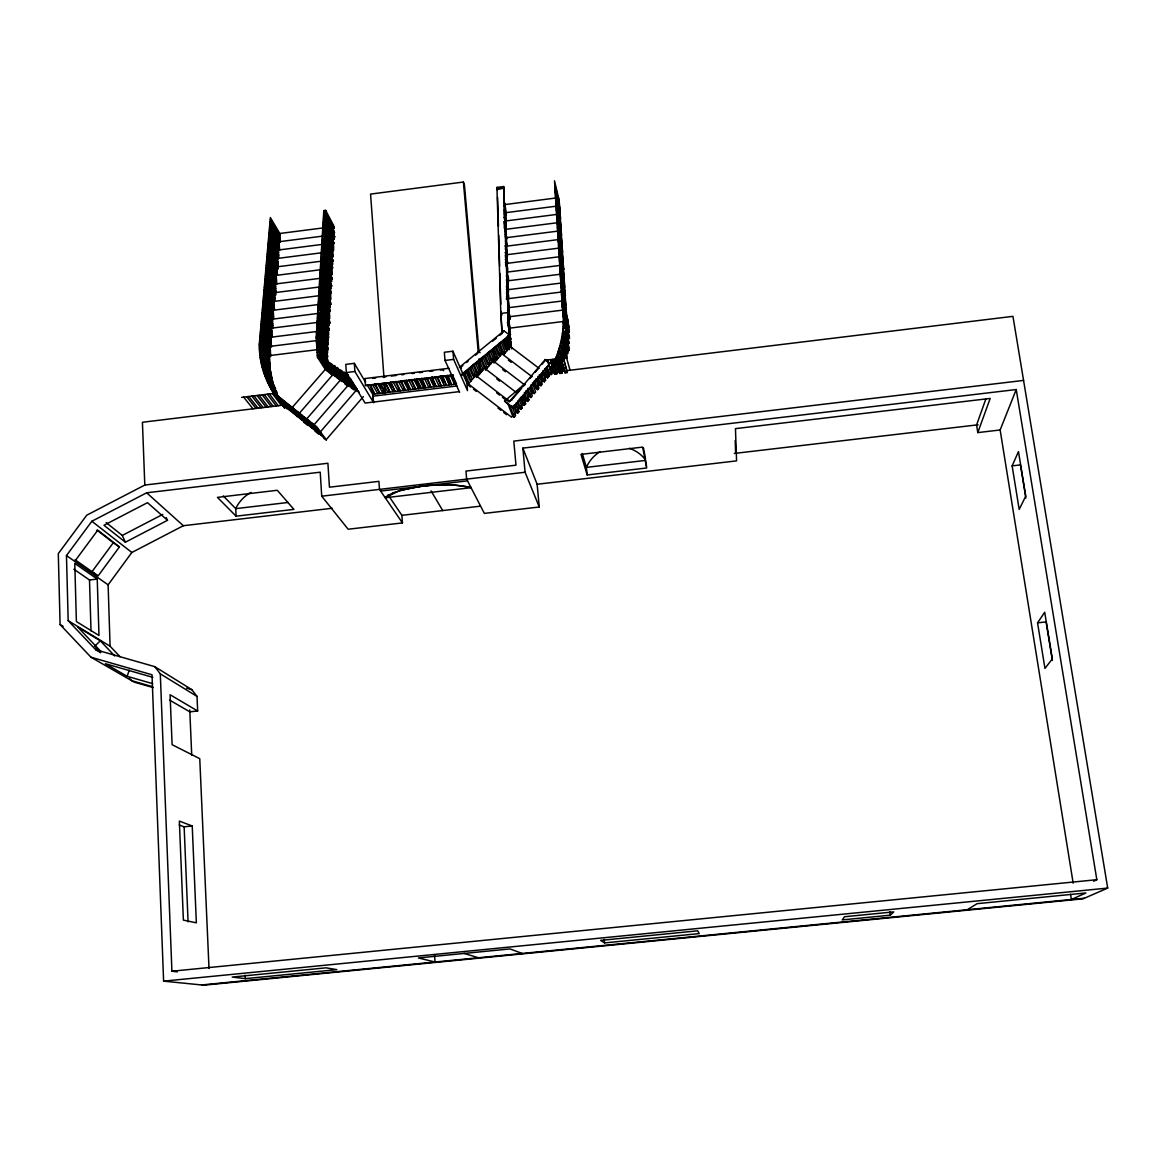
<?xml version="1.0" encoding="UTF-8"?>
<svg xmlns="http://www.w3.org/2000/svg" width="1166" height="1166" viewBox="0 0 1166 1166"><rect width="100%" height="100%" fill="white"/><g stroke="black" fill="none" stroke-linecap="round" stroke-linejoin="round"><path stroke-width="1.5" d="M332.325 228.478L334.19 228.244L334.074 226.51L325.693 210.376L323.798 210.623L316.205 337.892L325.329 352.438L327.311 352.19L318.231 337.644L318.318 336.07L316.307 336.318M327.005 347.468L325.022 347.716L326.291 349.756L328.258 349.509L318.464 333.709L318.566 332.15L316.54 332.397M318.697 329.803L316.686 330.051L325.984 345.063L327.952 344.815L318.697 329.803L318.799 328.244L316.788 328.491M318.93 325.897L316.933 326.159L325.678 340.37L327.646 340.122L318.93 325.897L319.032 324.352L317.021 324.6M319.178 322.02L317.167 322.268L326.64 337.746L328.608 337.499L319.178 322.02L319.265 320.475L317.269 320.723L319.12 323.754M326.334 333.082L328.302 332.835L319.411 318.158L319.499 316.613L317.502 316.861L319.251 319.732M318.799 328.244L328.142 343.576L327.296 330.503L329.249 330.255L319.644 314.295L319.732 312.765L317.735 313.013M317.968 309.179L319.965 308.932L319.863 310.462L317.881 310.71L324.25 321.306M327.938 323.361L329.891 323.128L320.096 306.673L320.184 305.157L318.201 305.405L319.95 308.334M320.417 301.353L320.329 302.869L318.347 303.116L327.631 318.741L329.584 318.507L329.453 316.656L320.417 301.353L318.435 301.6L320.256 304.661M327.34 314.135L329.278 313.887L320.563 299.079L320.65 297.563L318.668 297.811M329.176 325.445L328.273 311.643L330.211 311.395L320.781 295.289L320.883 293.788L318.901 294.036M321.014 291.529L319.047 291.777L327.981 307.052L329.905 306.818L321.014 291.529L321.102 290.028L319.134 290.276M328.914 304.603L330.838 304.355L321.233 287.769L321.335 286.282L319.367 286.53L321.073 289.489M321.364 285.874L319.586 282.799L321.554 282.551L321.466 284.038L319.499 284.285L327.704 298.467M330.167 294.328L328.244 294.575L328.302 295.479L330.226 295.231L321.685 280.321L321.772 278.834L319.819 279.082M321.918 276.604L319.95 276.852L329.235 293.074L331.159 292.841L321.918 276.604L322.005 275.118L320.052 275.38M320.271 271.678L322.224 271.43L322.137 272.888L330.853 288.308L328.943 288.541M322.443 267.757L322.355 269.229L320.402 269.477L329.861 286.18L331.771 285.932L322.443 267.757L320.504 268.005L322.18 270.978M322.486 267.466L320.737 264.216L322.676 263.968L322.574 265.556L320.635 265.804L331.771 285.932M330.474 279.33L332.383 279.097L322.807 261.898L322.895 260.441L320.941 260.688L322.661 263.764M330.182 274.841L332.077 274.608L323.026 258.269L323.113 256.811L321.175 257.059M321.393 253.445L323.332 253.197L323.244 254.64L321.306 254.888L326.451 264.172M321.612 249.83L323.55 249.582L323.463 251.025L321.524 251.273L331.785 270.118L329.891 270.366L328.171 267.262M323.55 249.349L321.831 246.23L323.769 245.982L323.682 247.425L321.743 247.673L332.689 267.845L330.794 268.078L331.683 281.487L320.854 262.146L322.807 261.898M331.406 261.373L333.287 261.126L323.973 242.411L322.049 242.659M322.268 239.088L324.192 238.841L324.104 240.269L322.18 240.517L331.115 256.943L332.995 256.695L332.587 250.501L324.41 235.284L322.486 235.532M332.645 251.375L330.75 251.623L330.823 252.512L332.704 252.264L324.41 235.284M333.301 245.662L323.142 224.936L325.052 224.703L324.964 226.102L323.055 226.35L333.301 245.662L331.421 245.895M323.361 221.438L325.256 221.19L325.168 222.589L323.274 222.837L334.19 243.49L332.31 243.723M323.565 217.955L325.474 217.707L325.387 219.091L323.492 219.339L334.088 239.438L333.389 229.002M323.784 214.471L325.678 214.223L325.591 215.608L323.696 215.856L334.773 236.96L332.908 237.208L333.622 247.702L332.441 245.487M557.231 373.207L553.908 362.116C561.823 345.165 565.16 325.941 562.318 307.372L554.52 180.817L559.039 200.027L560.103 210.507L555.118 189.504M567.784 343.343L567.594 345.471M284.752 407.794L272.057 390.566C263.822 376.895 259.289 360.95 259.246 344.976L270.352 217.532L279.796 233.491L280.306 242.193L269.958 224.863M567.04 343.402L569.052 343.489L565.204 326.611L563.149 326.509M569.052 343.489L565.204 326.611M563.601 334.715L562.697 331.406L564.752 331.596L564.475 333.563L562.42 333.374L566.501 348.197L568.512 348.386M567.07 350.266L569.081 350.456L569.343 348.547L564.752 331.596M565.991 356.607L566.676 353.138M567.638 353.473L563.586 338.738L561.56 338.359L565.656 353.094L567.638 353.473L568.104 351.578L564.053 336.814L562.041 336.42M563.586 338.738L564.053 336.814M566.589 358.297L562.508 343.664L560.511 343.212L564.635 357.845L566.589 358.297L567.142 356.417L563.061 341.74L561.065 341.288M562.508 343.664L563.061 341.74M562.027 366.969L561.283 368.952L562.522 365.381L562.61 368.981L563.105 367.407M567.113 372.581L563.353 358.064L566.924 370.613L567.113 372.581L565.044 372.829L559.753 353.298L560.35 351.389L558.354 350.893L559.272 354.114M563.994 358.224L561.254 348.532L561.852 346.623L559.869 346.113M551.183 368.981L550.177 371.546M550.775 371.05L551.226 369.695M550.92 373.965L552.247 372.406L552.072 368.995L548.472 366.255M152.673 683.655L127.138 676.309L129.266 670.159M985.97 398.641L976.583 424.963L977.793 432.601L1000.137 429.977L1016.227 389.546L522.864 448.123L525.079 472.245L539.26 507.006L484.356 513.39L466.633 479.124L465.963 471.079L515.984 465.176L513.798 441.112L1023.573 380.422M560.015 372.391L555.978 358.953L559.869 373.455L561.939 373.207L557.931 358.079L558.616 356.184L556.648 355.601M977.793 432.601L990.182 398.437L735.455 428.636L736.577 460.876L537.132 484.254L522.864 448.123M1012.132 465.875L1018.472 451.592L1025.745 496.162L1019.186 509.44L1012.132 465.875L1020.469 464.899L1025.876 498.028M558.718 372.581L555.818 362.83L556.648 360.994L554.739 360.265M551.664 366.649L550.017 369.126L551.62 370.351M1037.565 622.848L1044.707 612.237L1052.315 658.892L1044.955 668.41L1037.565 622.848L1046.106 621.915L1052.402 660.481M120.025 656.691L110.085 646.226L108.117 584.836L131.845 552.48L183.339 525.72L332.281 508.259M75.032 559.724L98.09 575.931L119.413 546.941L113.306 542.744L91.997 571.69L96.88 575.071M75.659 560.103L97.769 530.18L119.413 546.941M98.848 651.605L95.743 649.768L68.182 620.676L66.462 555.57L91.866 521.246L146.668 492.795L320.213 472.186L321.729 496.191L348.138 529.233L402.445 522.907L401.876 515.328L388.701 495.841M511.714 405.564L515.605 415.635L514.264 417.224L512.661 415.985L508.07 404.252L504.572 401.089L524.831 383.803M511.48 400.23L512.282 399.282L509.863 401.279L506.612 398.801L505.927 399.486L509.178 401.978L545.222 359.536L550.104 363.238L512.953 407.983L509.702 405.491L514.264 417.224M512.851 398.626L521.698 388.205M523.053 386.602L525.094 384.197M529.845 378.6L531.885 376.21M535.281 372.216L538.663 368.223M542.044 364.229L545.44 360.25L566.53 357.671L570.028 370.234M512.953 407.983L550.104 363.238M512.661 415.985L511.612 417.224L466.852 382.783L452.933 351.214L444.333 352.263L445.004 360.454L459.608 392.301M514.002 414.411L516.013 412.05L513.536 405.608M520.342 397.795L522.689 404.165L520.692 406.526L522.281 407.75L520.954 409.324L519.351 408.1L517.121 402.153M523.942 394.429L526.026 400.23L524.03 402.591L525.618 403.815L524.292 405.389L522.689 404.165M527.149 390.042L529.364 396.294L527.367 398.655L528.956 399.88L527.63 401.454L526.026 400.23M530.705 394.72L532.702 392.374L530.778 386.806M537.366 386.864L539.348 384.518L537.38 378.571M540.689 382.944L542.686 380.597L541.039 375.554L538.852 377.361M542.511 374.344L544.697 372.537L546.009 376.676L544.012 379.023L545.601 380.233L544.274 381.807L542.686 380.597M516.013 412.05L517.602 413.274L518.943 411.7L515.751 403.247M529.364 396.294L530.967 397.519L532.294 395.944L529.655 388.38M532.702 392.374L534.29 393.583L535.631 392.009L532.512 382.885M533.707 381.603L536.025 388.438L537.628 389.648L538.954 388.089L535.894 378.906M539.348 384.518L540.951 385.727L542.277 384.153L539.26 374.927M546.009 376.676L547.597 377.886L548.924 376.312L546.49 368.543M509.134 336.362L509.338 334.904L503.974 330.838L501.978 333.17L500.826 313.45L496.935 187.42L503.668 186.545L509.586 335.837L461.605 375.467M488.875 352.19L492.577 361.722L491.017 360.527L491.673 359.755L524.773 384.999M492.62 349.377L496.658 359.93L495.098 358.734L496.41 357.204M485.333 370.205L495.871 357.875L494.311 356.679M498.8 343.372L502.415 353.138L503.96 354.318L510.489 346.666L507.108 337.149M352.992 385.567L351.666 387.112L343.781 374.388L345.136 372.814L343.795 371.939L342.44 373.514L350.15 385.917M354.26 388.132L355.586 386.573M355.28 387.36L353.939 388.905L345.777 375.7L347.147 374.126L348.488 375L347.118 376.574L355.47 390.1L356.811 388.555M356.548 389.983L318.537 433.985L315.053 431.216M363.384 396.571L326.378 439.465L283.309 405.127L142.427 422.267L144.803 485.056L86.765 515.183L58.3 553.602L60.093 624.568L90.963 657.23L134.134 682.095L153.242 687.605M341.521 380.145L332.485 367.013L333.84 365.454L335.152 366.313L333.797 367.873L341.521 380.145L342.848 378.615M331.494 373.266L332.806 371.735M340.283 371.386L337.149 367.611L335.793 369.17L343.795 381.938L345.311 383.118L346.637 381.588M296.572 416.495L332.995 374.505L342.017 381.588L340.778 379.62L304.209 421.815M338.475 368.471L337.12 370.03L345.311 383.118M339.102 371.342L340.472 369.768L343.649 373.63M336.566 374.694L335.24 376.21L327.223 363.573L328.564 362.014L327.252 361.168L325.912 362.713L333.738 375.029M341.798 370.642L340.443 372.202L349.086 386.092L337.149 367.611M337.746 377.186L339.073 375.656M347.862 384.124L349.202 382.579M311.934 427.193L348.619 384.78L356.461 390.916M319.382 358.458L320.737 356.913L322.035 357.758L324.804 362.101M322.035 357.758L320.679 359.303L329.016 372.318L330.328 370.788M331.261 374.082L322.647 360.586L323.988 359.041L325.299 359.886L323.944 361.445L332.747 375.248M336.376 371.342L330.546 363.311L329.191 364.856L337.499 377.988M290.203 409.82L325.285 369.433L332.966 375.481M331.858 364.156L330.503 365.716L339 379.169M94.461 646.503L100.305 640.804L114.705 655.962M890.27 915.179L893.768 911.885L844.505 916.738L842.275 919.901L890.27 915.179L889.789 911.652M546.14 371.342L548.326 369.549M535.442 381.165L537.643 379.358M539.1 378.148L541.301 376.327M542.758 375.131L544.945 373.324M546.388 372.129L548.574 370.322M552.072 368.995L550.483 369.564M460.803 375.073L509.338 335.152M462.829 365.57L460.555 367.436L461.357 368.048M466.604 362.48L468.105 361.256M475.597 355.12L477.827 353.283M492.635 341.172L496.308 338.155M499.966 335.167L502.08 333.432M459.375 367.334L503.974 330.838M384.897 497.284L393.102 492.795L400.2 490.726C423.127 484.59 447.744 482.447 471.064 487.68L385.217 497.751L399.603 490.522L423.754 485.697L450.368 484.546L470.816 487.199M967.357 909.713L977.05 903.679L1085.91 892.967L1071.379 899.496L1070.548 894.278M106.15 522.587L122.284 535.427L162.774 514.395M167.496 520.313L147.499 502.663L103.963 525.268L125.403 542.19L167.496 520.313L166.228 517.617M1093.621 881.234L1096.827 879.703L1016.227 389.546M566.924 370.613L1012.948 316.35L1107.7 888.084L1083.068 898.811L203.831 985.183L163.604 981.145L152.003 674.764L90.963 657.23M479.037 352.103L464.476 185.205L463.398 182.042L370.555 194.095L383.978 377.551M496.935 187.42L497.182 188.236L500.068 187.857M497.066 188.79L503.799 187.915L503.668 186.545M497.095 189.198L503.829 188.324M334.19 228.244L325.81 212.139L323.915 212.387L334.482 232.602L332.616 232.836M279.796 233.491L325.227 227.647M504.091 201.208L505.097 204.546L558.485 197.666L560.613 218.727L555.541 196.456M322.705 231.99L324.629 231.743L324.542 233.156L322.618 233.404L324.279 236.479M269.842 226.262L279.082 241.726L322.953 236.086M331.727 234.964L333.593 234.73M324.323 236.698L322.399 236.946L332.995 256.695M332.019 239.336L333.884 239.103M503.872 217.357L505.767 217.124L504.208 211.993M323.886 243.84L321.962 244.088L332.397 263.385L330.503 263.618M322.428 244.379L278.368 250.034L278.791 257.059L268.588 240.342M556.182 206.994L561.123 227.02L558.995 205.843L505.359 212.722L506.175 221.525L504.28 221.759L506.292 228.055L505.636 220.986L559.505 214.078L561.648 235.372L556.619 214.092M331.304 244.131L333.185 243.898M503.814 222.108L505.723 221.861L504.222 216.993M503.989 223.872L505.884 223.624L504.353 218.654M333.593 250.063L322.836 229.862L324.746 229.629L324.833 228.215L322.924 228.463L333.476 248.3L333.593 250.063L331.712 250.311L332.66 264.449L331.465 262.263L332.077 274.608M277.654 258.4L321.903 252.745M505.913 229.308L560.015 222.4M323.026 258.269L321.087 258.517L327.704 270.395M266.985 258.24L277.391 274.87L276.925 266.854L323.157 260.965M320.737 264.376L322.69 264.128L331.465 281.429L329.57 281.662L329.439 279.869M505.024 245.997L506.948 245.764L506.19 237.704L560.54 230.781L562.712 252.322L557.712 232.049M266.795 260.412L276.196 275.38L320.839 269.71M505.49 243.038L506.481 246.186L561.065 239.249L563.251 260.907L558.164 239.336M320.184 273.136L322.137 272.888L320.184 273.165L321.933 276.24M505.126 252.716L507.064 252.483L505.446 247.396M266.008 269.142L275.453 283.979L322.093 278.076M329.264 277.158L331.173 276.925M321.685 280.321L319.732 280.569L330.532 299.793L328.608 300.041M505.242 259.493L507.181 259.26L505.607 254.319M264.697 283.848L275.132 299.895L274.71 292.651L321.554 286.734M321.233 287.769L319.265 288.031L327.675 302.475L329.599 302.227M320.781 295.289L318.814 295.537L323.113 302.854M273.966 301.411L319.499 295.668M507.341 272.072L562.668 265.09L563.79 269.565L561.589 247.79L506.758 254.727L507.604 263.778L505.374 256.855M320.563 299.079L318.58 299.327L329.584 318.507M273.208 310.243L320.694 304.268M507.633 280.846L563.207 273.864L565.437 296.033L560.438 276.575M320.096 306.673L318.114 306.935L328.943 325.606L326.99 325.853M506.438 289.387L508.391 289.139L507.545 279.927M262.831 304.836L272.436 319.149L318.376 313.392M319.644 314.295L317.648 314.543L326.422 329.045M319.411 318.158L317.4 318.405L325.445 331.61M506.554 296.441L508.522 296.193L506.904 291.325M262.015 313.975L271.678 328.142L317.822 322.384M326.684 321.277L328.637 321.029M506.248 298.904L564.315 291.66L566.574 314.091M317.239 331.45L270.891 337.222L271.459 347.147M318.464 333.709L316.452 333.972L324.075 346.185M502.007 330.386L500.826 313.45L507.997 312.561L503.799 187.915M318.231 337.644L316.205 337.892L317.444 357.19L325.27 369.374L327.267 369.141L325.314 366.08M500.826 313.45L501.132 314.98L502.152 314.849M561.502 294.138L568.396 322.443L564.373 307.11L562.318 307.372L563.674 312.473M270.104 346.375L318.464 340.37M508.828 316.802L563.674 309.996L562.07 303.466M567.07 327.413L568.877 327.194L568.687 325.299L564.665 310.025L562.61 310.273L564.869 318.755M318.537 342.454L316.511 342.702L325.635 357.16L327.617 356.913L327.486 355.018L318.405 340.53L318.537 342.454L327.617 356.913M568.877 327.194L564.854 311.963L562.799 312.211L565.058 320.679M316.7 345.602L318.726 345.355L327.792 359.755L327.923 361.649L325.941 361.883M567.346 332.193L569.358 331.946L569.168 330.051L565.146 314.864L563.091 315.126L566.443 328.841M507.341 322.647L509.338 322.399L507.72 317.706M327.923 361.649L318.843 347.279L316.817 347.526L324.119 359.011M563.28 317.065L565.35 316.802L569.358 331.946M319.688 349.377L269.317 355.615C269.04 371.458 272.873 387.345 280.452 401.264M317.006 350.427L319.032 350.179L325.387 360.192M564.81 321.32L509.863 328.112L509.134 325.999M323.696 359.245L319.149 352.103L317.137 352.351L320.781 358.064M321.16 357.845L319.338 355.003L317.312 355.251L327.515 371.138M323.361 363.034L319.469 356.942L317.444 357.19L350.485 378.761L358.079 391.12M508.463 334.919L510.475 334.671L507.72 324.687M448.968 368.281L364.943 378.556L365.556 382.229L354.333 363.34L345.792 364.39L346.346 372.552L365.104 403.072L459.302 391.63M508.463 346.914L510.489 346.666L539.013 368.296M346.346 372.552L354.887 371.502L373.645 402.722M445.004 360.454L453.618 359.39L467.522 390.639L466.852 382.783M372.61 378.352L375.729 377.973M383.002 377.084L386.121 376.705M391.324 376.064L396.513 375.437M401.716 374.796L403.8 374.548M412.137 373.528L414.221 373.266M419.425 372.639L422.558 372.245M429.86 371.356L432.98 370.977M440.296 370.074L443.43 369.695L443.503 370.686M241.61 397.373L274.535 393.35L317.123 427.281L325.183 438.503M550.906 361.606L553.005 361.343L556.765 373.834L554.695 374.097L550.702 359.609M556.167 360.964L558.281 360.702L561.939 373.207M561.254 358.312L561.444 360.309L563.557 360.061M364.943 378.556L365.439 385.523L453.093 374.825M453.414 375.525L365.439 385.523M416.014 379.285L420.707 388.409L420.562 386.442L418.507 386.689L418.667 388.657L413.945 379.548M367.348 385.232L372.697 394.239L456.591 384.037L452.393 374.854M547.087 366.926L549.521 374.723L551.591 374.461L547.539 359.988L551.387 372.508L554.491 372.129L554.695 374.097M553.005 361.343L552.815 359.347L556.561 371.881L559.665 371.502L559.869 373.455M561.735 371.24L564.854 370.861M457.014 385.961L372.843 396.207L373.543 401.25M144.803 485.056L327.908 463.252L329.453 487.199L378.921 481.354L379.489 489.385L402.445 522.907M321.729 496.191L525.079 472.245M380.641 491.075L467.537 480.858M288.06 502.473L235.721 508.638L223.274 495.929M734.274 453.443L978.128 424.788M236.1 516.174L293.919 509.382L277.289 490.288L217.43 497.372L236.1 516.174L235.721 508.638A33.683 31.511 -39 0 1 250.909 492.431M587.183 474.97L646.678 467.989L642.655 447.103L581.003 454.39L587.183 474.97L586.411 467.377L582.271 453.487M401.876 515.328L480.144 506.204M73.881 569.212L89.505 579.983L97.244 579.094L98.979 635.485L76.388 621.565L74.784 563.382L97.244 579.094M95.743 649.768L154.787 666.66L191.807 689.66L197.025 696.423L197.666 710.998L189.854 711.843L169.668 700.139M179.229 825.003L184.141 826.825L192.23 825.98L196.354 922.831L183.383 920.105L179.345 821.083L192.23 825.98M154.787 666.66L160.296 673.831L171.912 971.22L1096.827 879.703M163.604 981.145L1107.7 888.084M604.556 942.915L699.206 933.602L697.705 930.818L600.592 940.379L604.556 942.915L604.221 939.402M245.239 978.653L336.828 969.646L326.072 967.824L232.18 977.064L245.239 978.653L245.079 975.184M201.572 984.964L1084.438 898.214M567.376 338.592L569.402 338.519L569.402 336.595L565.393 321.539L563.309 321.612L564.665 326.626M569.402 338.519L565.393 323.492L563.324 323.565L564.227 326.903M565.029 328.564L562.959 328.477L569.081 350.456M171.912 971.22L177.261 971.861M559.753 353.298L557.756 352.802L561.939 367.261L563.892 367.742M561.254 348.532L559.257 348.022L562.493 359.347M152.804 677.344L105.348 663.702L127.138 676.309M186.589 688.159L191.807 689.66M152.629 686.73L131.714 680.696L129.28 678.131M557.931 358.079L555.963 357.496L556.911 360.688M464.097 953.438L478.541 957.752M522.193 953.453L509.994 948.92L418.375 957.942L435.049 962.023L434.539 955.187M553.908 362.116L555.818 362.83M553.325 366.78L551.445 365.964L553.588 372.96M197.666 710.998L170.09 694.732L172.102 744.68L199.765 758.687L209.006 968.436M60.093 624.568L63.124 626.375M100.305 640.804L77.743 627.06L101.223 651.823M68.182 620.676L110.085 646.226M160.296 673.831L197.025 696.423M66.462 555.57L108.117 584.836M547.743 361.985L545.222 359.536M548.924 376.312L547.335 375.102L549.317 372.756L549.521 374.723M501.657 351.068L503.202 352.249L494.034 362.99L493.233 360.95M501.89 353.779L531.915 376.603M536.214 379.868L539.071 382.04M499.689 353.371L501.249 354.551L497.663 344.961M508.361 360.177L511.218 362.349M492.344 358.997L493.903 360.177L490.303 350.908M529.072 388.278L533.372 391.557M502.604 369.535L505.461 371.721M479.313 352.074L480.115 352.671M489.05 362.845L490.609 364.04L486.718 354.143M483.613 366.197L485.173 367.392L476.573 377.463L471.793 366.182M516.115 392.344L484.517 368.179L480.494 358.516M523.301 397.839L526.172 400.04M496.803 378.979L499.66 381.165M522.587 398.699L525.443 400.9M478.322 372.391L479.882 373.601L475.495 363.034M476.151 371.925L477.71 373.12L469.067 383.235L464.316 372.377M521.231 408.989L519.642 407.765L517.354 410.476L518.943 411.7M474.154 374.257L507.399 399.763M516.042 406.395L518.928 408.596M496.672 392.898L499.544 395.099M502.415 397.3L505.301 399.515M504.572 401.089L512.69 407.328M467.741 384.795L470.627 387.01M473.498 389.225L476.384 391.441M497.969 408.056L500.855 410.272M503.727 412.487L506.612 414.717M96.938 530.078L113.306 542.744M91.866 521.246L131.845 552.48M359.172 392.038L356.548 389.925L349.144 377.886M340.778 379.62L349.858 386.748M351.155 387.768L353.75 389.808M344.611 383.629L347.191 385.655M286.996 408.843L270.993 388.978M303.641 422.121L307.445 425.153M323.769 438.168L326.378 440.252M279.024 400.798L315.563 426.027L323.652 437.279M146.668 492.795L183.339 525.72M95.656 647.771L100.451 652.829M243.665 397.125L252.978 408.814M246.74 396.746L256.01 408.435M248.795 396.498L258.036 408.202M251.885 396.119L261.067 407.823M253.94 395.872L263.079 407.575M257.03 395.493L266.11 407.211M259.085 395.245L268.136 406.963M277.304 398.495L274.578 394.633L284.621 408.071L281.778 403.538L283.105 405.812M262.175 394.866L271.168 406.599M264.23 394.604L273.194 406.351M267.32 394.225L276.225 405.987M269.39 393.977L278.251 405.739M272.48 393.598L281.283 405.374M266.795 380.364L276.969 394.079L272.8 382.608L270.06 368.777L259.785 354.595M267.568 382.127L287.098 408.144M268.821 384.707L285.583 406.934M269.681 386.412L280.671 400.812M265.003 375.933L275.205 389.721M282.23 399.486L290.873 411.161M265.659 377.74L275.846 391.485M280.7 398.247L289.357 409.951M263.458 371.415L273.689 385.29M263.982 373.251L275.555 388.744L275.118 387.214M286.093 402.547L294.663 414.178M284.548 401.323L293.147 412.968M289.955 405.637L298.467 417.209M262.554 368.689L272.8 382.608M288.41 404.398L296.951 416M261.432 364.04L271.678 378.046M293.817 408.712L302.271 420.241M262.088 366.838L272.334 380.786M292.272 407.473L300.741 419.031M297.694 411.787L306.075 423.273M260.995 362.174L271.255 376.21M296.135 410.563L304.545 422.063M260.12 357.452L270.395 371.59M301.571 414.877L309.879 426.319M260.484 359.332L270.76 373.426M300.012 413.653L308.363 425.094M305.448 417.967L313.698 429.35M303.889 416.743L312.182 428.141M259.683 352.671L269.958 366.882M309.34 421.072L317.516 432.397M307.78 419.833L316.001 431.187M259.522 349.785L269.798 364.054M313.231 424.176L321.35 435.457M311.672 422.923L319.819 434.233M259.406 347.862L269.681 362.16M259.246 344.976L269.521 359.332M259.391 343.402L269.419 357.452M259.595 341.04L270.687 356.636L270.046 345.384L260.441 331.654M259.741 339.466L270.585 354.756M270.323 350.062L260.105 335.444M259.945 337.12L270.425 351.943M260.295 333.214L270.162 347.264M260.645 329.322L271.314 344.611M260.79 327.777L271.212 342.76M260.995 325.46L271.051 339.962M261.126 323.915L270.949 338.096M261.476 320.052L272.086 335.502M261.33 321.597L272.203 337.353L271.663 328.083M261.68 317.75L271.94 332.718M261.811 316.219L271.824 330.867M262.146 312.444L272.975 328.36L272.436 319.149M262.496 308.626L272.713 323.754M262.35 310.156L272.815 325.591M262.7 306.352L272.553 320.985M263.166 301.061L273.573 316.642M263.035 302.562L273.675 318.478L273.15 309.325L263.705 295.042M263.37 298.802L273.412 313.902M263.501 297.286L273.31 312.065M263.837 293.541L274.433 309.602L273.908 300.493L264.507 286.078M264.172 289.809L274.17 305.04M264.041 291.296L274.287 306.862M264.376 287.565L274.01 302.315M264.828 282.376L275.03 298.088M265.032 280.161L274.87 295.362M274.71 292.651L276.094 294.779M265.163 278.674L274.768 293.555M265.498 275.001L275.876 291.179M265.367 276.473L275.978 292.987L275.453 283.979M265.688 272.8L275.715 288.468M265.833 271.357L275.613 286.676M266.139 267.67L276.721 284.329L276.196 275.38M327.252 361.168L328.987 363.909M266.344 265.484L276.561 281.647M325.299 359.886L327.18 362.845M329.993 367.29L331.873 370.263M266.664 261.854L276.298 277.173M328.564 362.014L333.01 369.054M266.475 264.041L276.459 279.855M330.546 363.311L332.383 366.226M267.116 256.797L277.289 273.077M335.152 366.313L339 372.464M333.84 365.454L335.706 368.441M267.305 254.64L277.144 270.41M276.925 266.854L278.28 269.025M267.437 253.197L277.027 268.632M318.318 336.07L327.18 350.296L327.311 352.19M267.757 249.611L278.12 266.373M318.566 332.15L328.142 347.628L328.258 349.509M267.626 251.04L278.222 268.136L277.595 257.526L268.399 242.47M267.947 247.469L277.96 263.705M345.136 372.814L346.885 375.641M268.078 246.041L277.858 261.942M319.032 324.352L327.529 338.242L327.646 340.122M268.267 243.898L277.712 259.289M268.705 238.928L278.689 255.31M268.894 236.8L278.528 252.672M319.265 320.475L328.477 335.633L328.608 337.499M269.025 235.401L278.426 250.909M327.413 332.412L328.666 334.467L328.04 324.95M269.346 231.874L279.505 248.722M269.215 233.287L279.607 250.471L279.082 241.726M319.499 316.613L328.171 330.969L328.302 332.835M269.652 228.361L279.242 244.35M319.732 312.765L329.118 328.389L329.249 330.255M269.521 229.76L279.344 246.099M270.148 222.779L280.146 239.584M319.965 308.932L328.812 323.754L328.943 325.606M320.184 305.157L329.759 321.277L329.891 323.128M270.279 221.394L280.044 237.835M369.418 384.984L374.738 393.991L371.05 386.019M270.454 219.31L279.898 235.226M370.773 389.284L372.566 392.286M431.041 490.871L442.73 510.577M320.65 297.563L329.162 312.051L329.278 313.887M324.833 305.784L327.413 310.185M372.508 384.605L377.799 393.627M374.577 384.343L379.839 393.379L375.321 383.876M320.883 293.788L330.095 309.558L330.211 311.395M321.102 290.028L329.789 304.982L329.905 306.818M321.335 286.282L330.721 302.533L330.838 304.355M377.682 383.964L382.9 393L382.754 391.047M378.411 383.497L381.02 388.03M321.554 282.551L330.415 297.971L330.532 299.793M379.752 383.716L384.94 392.753M328.244 294.575L330.707 298.831L330.605 281.123M321.772 278.834L330.226 295.231M381.34 384.765L384.795 390.799M382.856 383.337L388.001 392.388M322.005 275.118L331.159 292.841M385.64 382.623L390.042 392.14L384.926 383.089M322.224 271.43L330.853 288.308M388.03 382.71L393.102 391.761L392.957 389.808M389.575 383.76L391.266 386.777M322.895 260.441L332.383 279.097M390.799 381.982L395.157 391.514L390.1 382.448M272.057 390.566L273.456 393.073M323.113 256.811L332.179 272.931M393.204 382.069L398.218 391.135L398.072 389.182M395.274 381.821L400.259 390.887L395.959 381.355M323.332 253.197L331.669 268.326M323.55 249.582L332.689 267.845M323.769 245.982L332.397 263.385M323.973 242.411L333.287 261.126M398.393 381.442L403.319 390.523L403.174 388.57M330.75 251.623L333.141 256.039M400.463 381.195L405.374 390.275L401.133 380.728M324.192 238.841L332.878 254.917M404.238 380.349L407.473 386.427M403.567 380.816L408.435 389.896L408.289 387.943M405.637 380.553L410.476 389.648L406.293 380.101M325.052 224.703L334.19 243.49M325.256 221.19L333.767 237.354M408.756 380.174L413.551 389.269M410.826 379.927L415.592 389.021L411.467 379.46M325.474 217.707L334.773 236.96M323.798 210.623L325.474 213.844M325.678 214.223L334.482 232.602M414.571 379.081L417.72 385.174M416.641 378.833L420.562 386.442M281.093 402.518L277.727 395.799M419.133 378.906L423.783 388.03L423.637 386.077M420.532 379.97L422.85 384.547M421.203 378.659L425.838 387.782L421.815 378.207M424.322 378.28L428.899 387.404M426.392 378.017L430.954 387.156L427.762 379.096M429.511 377.638L434.029 386.777L433.869 384.824M431.609 380.247L433.111 383.293M431.595 377.39L436.069 386.529L432.178 376.939M280.379 400.23L278.397 395.988M434.714 377.012L439.145 386.165M436.784 376.749L441.2 385.917L438.095 377.828M439.903 376.37L444.275 385.538M440.471 375.918L443.386 382.054M441.987 376.122L446.33 385.29L442.541 375.671M445.106 375.744L449.406 384.911L446.374 376.822M447.19 375.481L451.461 384.663L448.444 376.574M122.284 535.427L125.403 542.19M450.848 374.65L454.376 382.331M450.309 375.102L454.536 384.284M464.097 374.257L467.508 382.025M465.584 370.686L469.504 379.693L471.064 380.903L466.517 370.409M467.989 371.546L470.117 376.487M468.149 369.462L472.39 379.344M469.432 367.858L472.828 375.802L474.387 377.012L470.335 367.494M473.017 364.477L476.996 373.951L478.556 375.146L473.979 364.215M476.923 361.868L480.305 370.074L481.864 371.269L477.827 361.445M479.284 360.134L483.19 369.724M481.456 358.181L485.989 369.433M482.943 357L487.315 367.888M484.356 355.921L487.723 364.39L489.283 365.57L485.275 355.441M487.913 352.584L491.017 360.527M491.702 349.887L495.098 358.734M493.524 349.64L495.259 354.173M514.395 404.85L517.602 413.274M276.459 391.193L276.91 392.432M494.093 348.182L497.969 358.385M495.288 346.696L498.378 354.901L499.937 356.082L496.235 346.244M517.777 400.856L520.954 409.324M519.132 399.253L522.281 407.75M499.806 343.037L503.96 354.318M501.278 341.871L505.272 352.788M521.158 396.863L524.292 405.389M502.604 340.851L505.68 349.304L507.225 350.485L503.552 340.341M522.514 395.274L525.618 403.815M504.12 339.86L506.977 347.789M505.621 338.985L509.455 349.669M524.394 392.446L527.63 401.454M505.126 339.466L508.536 348.955M525.749 390.858L528.956 399.88M506.161 339.029L509.178 347.453M507.545 336.959L511.787 348.896L507.866 335.721M508.857 337.105L511.349 344.145L509.178 335.895M509.003 333.986L510.912 339.408L508.74 331.129M527.775 388.467L530.967 397.519M509.731 332.572L510.475 334.671M507.589 322.895L510.038 329.949L507.633 312.59M507.924 320.388L509.6 325.227M507.939 321.816L509.775 327.107M507.778 314.397L509.557 318.93L508.522 307.693L564.869 300.668L566.647 318.391M507.997 317.108L509.163 320.504M531.157 384.474L534.29 393.583M507.56 310.302L509.207 315.126M507.618 307.052L508.784 310.433M507.968 310.098L509.032 313.246M507.808 302.81L508.901 306.06M507.953 304.603L509.076 307.926L508.216 298.598L506.554 293.686M506.744 296.266L508.478 301.396M506.525 296.966L508.653 303.262M534.538 380.495L537.628 389.648M506.54 292.272L508.784 298.977L507.924 289.707L563.761 282.726L566.006 305.026L560.904 284.154M506.816 286.37L508.653 291.908M506.394 286.442L508.099 291.558M506.758 289.576L508.347 294.342M537.92 376.516L540.951 385.727M506.598 282.376L508.23 287.288M506.729 284.125L508.391 289.139M506.671 279.242L507.808 282.682M506.408 279.767L507.968 284.533M506.773 274.287L507.851 277.552M506.438 275.249L508.099 280.306L507.254 271.153M506.452 276.59L508.274 282.143M506.627 272.523L507.676 275.73M541.782 374.082L544.274 381.807M505.417 262.219L507.56 268.821M505.548 263.91L507.72 270.643L507.05 263.356L562.129 256.403L564.329 278.31L559.286 257.773M505.621 259.581L507.297 266.081M505.476 252.628L507.006 257.438M542.642 370.948L545.601 380.233M505.257 255.179L507.429 261.971M505.286 248.824L507.312 255.179L506.481 246.186M505.665 251.273L507.472 256.986M505.636 244.773L506.642 247.979M544.653 368.573L547.597 377.886M505.315 245.705L506.889 250.675M505.49 237.981L506.525 241.289M505.709 240.546L506.773 243.971M505.446 241.012L506.948 245.764M505.665 234.118L506.656 237.31M505.301 234.206L506.816 239.088L504.368 223.697M505.344 236.261L506.365 239.496M504.499 225.359L506 230.198M504.178 226.204L506.248 232.865M504.295 227.836L506.408 234.643M504.543 221.146L506.131 226.277M504.178 214.981L506.175 221.525M504.076 210.346L505.607 215.36M504.062 213.349L506.015 219.762M504.455 205.478L505.505 208.918M504.208 205.872L505.665 210.667M551.183 361.168L554.491 372.129M504.412 208.35L505.898 213.291L505.097 204.546M504.382 209.486L506.073 215.04M504.251 202.957L505.257 206.295M558.616 356.184L562.886 370.948M562.347 365.964L562.93 367.975M561.444 360.309L565.044 372.829M560.35 351.389L562.187 357.816M561.852 346.623L565.044 357.962M563.542 310.797L562.216 305.813L564.271 305.55L564.373 307.11M561.837 299.575L564.155 308.349M561.983 301.907L563.28 306.789M561.371 291.835L565.627 308.115M561.035 286.442L565.146 303.422M561.269 290.29L565.437 306.235M560.569 278.805L564.592 294.4M560.671 280.336L564.781 296.266M560.802 282.624L565.058 299.064M560.117 271.27L564.227 287.361M560.205 272.786L564.417 289.212M560.336 275.059L564.694 291.996M559.651 263.749L564.053 282.157M559.884 267.51L564.883 287.127L562.58 264.186L558.747 248.868M559.199 256.287L563.499 273.34M559.418 260.003L563.397 275.715M559.52 261.505L563.586 277.552M558.835 250.355L562.755 266.008M558.966 252.57L563.222 270.599M558.295 241.522L562.406 259.129M558.514 245.195L562.682 261.869M558.601 246.667L562.857 263.691M561.866 250.501L557.844 234.104M557.931 235.678L562.056 252.308M558.077 237.864L562.318 255.033M557.406 226.991L561.516 243.752M557.494 228.434L561.706 245.545M557.625 230.606L561.968 248.256M556.838 217.648L560.904 234.366M556.969 219.806L561.167 237.048M557.057 221.234L561.356 238.841M557.188 223.391L562.172 243.811L559.928 221.511L555.963 203.467M556.401 210.536L560.555 227.734M556.532 212.664L560.831 230.416M556.75 216.22L560.715 232.573M555.89 202.068L560.044 219.397M556.313 209.122L560.38 225.956M555.322 192.973L559.432 210.244M555.453 195.072L559.709 212.882M555.672 198.555L559.767 216.73M554.827 184.665L558.922 202.053M554.899 186.035L559.374 206.426M555.249 191.588L559.257 208.481M508.07 312.925L509.338 334.904M643.486 448.05L645.498 458.617M507.997 312.561L508.274 314.091M1000.137 429.977L1073.172 883.172M646.008 461.896L646.503 466.473M565.335 308.771L565.816 313.494L561.735 297.913M564.665 310.025L564.854 311.963M565.146 314.864L565.35 316.802M558.077 358.705L558.281 360.702M556.561 371.881L556.765 373.834M551.387 372.508L551.591 374.461M537.132 484.254L539.26 507.006M508.347 277.421L508.638 280.554M509.702 314.645L510.14 319.455M497.182 188.236L497.343 190M509.046 324.993L511.043 346.841M479.678 359.361L480.144 364.812M480.465 368.427L480.786 372.056M463.398 182.042L478.191 351.826M478.818 359.041L479.139 362.655M479.445 366.27L480.071 373.499M452.933 351.214L453.618 359.39M384.503 384.824L385.174 393.904M372.697 394.239L373.266 402.081M354.333 363.34L354.887 371.502M325.693 210.376L325.81 212.139M329.482 296.703L330.197 307.62M328.972 305.507L329.686 316.496M327.835 342.935L327.952 344.815M327.107 344.757L327.617 352.773M326.291 349.756L326.917 359.449M318.726 345.355L318.843 347.279M319.032 350.179L319.149 352.103M319.338 355.003L319.469 356.942M269.259 354.624L270.075 368.908M189.766 709.948L191.72 755.174M184.141 826.825L188.076 921.869M735.192 440.588L735.644 453.283M497.561 197.258L498.45 226.233M498.713 235.284L499.646 266.081M499.864 273.325L500.797 304.107M501.03 311.351L501.132 314.98M89.505 579.983L91.006 630.908M565.393 321.539L565.393 323.492M600.009 451.752A34.003 32.59 -14.1 0 0 586.411 467.377L645.847 460.381A34.003 32.59 -14.1 0 0 629.261 448.298M564.635 357.845L564.359 359.084L564.679 357.86M509.586 335.837L508.58 335.939L509.571 335.852M388.919 495.273L387.972 495.215L388.919 495.273M393.962 492.912L393.102 492.795L393.962 492.912"/></g></svg>
